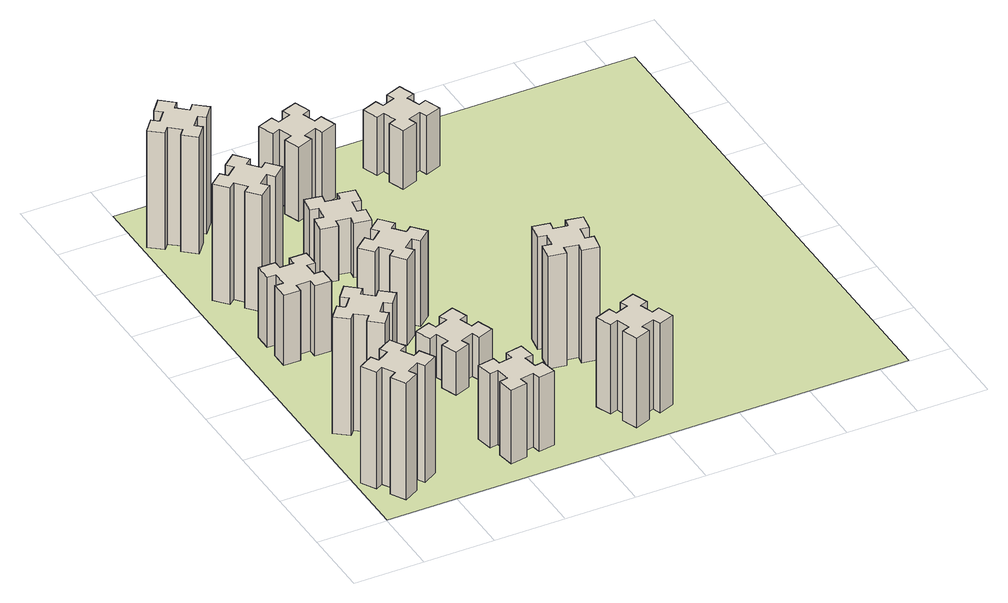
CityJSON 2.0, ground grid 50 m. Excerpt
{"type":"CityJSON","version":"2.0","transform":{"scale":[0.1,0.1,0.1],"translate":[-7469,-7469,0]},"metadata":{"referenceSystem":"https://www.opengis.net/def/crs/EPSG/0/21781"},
"CityObjects":{
"building1":{"type":"Building","attributes":{"class":"1000","function":"1000","usage":"1000","yearOfConstruction":2016,"roofType":"1000","measuredHeight":90,"storeysAboveGround":30,"storeysBelowGround":0},"geometry":[{"type":"Solid","lod":"1","boundaries":[[[[0,1,2,3,4,5,6,7,8,9,10,11,12,13,14,15,16,17,18,19]],[[17,16,20,21]],[[16,15,22,20]],[[15,14,23,22]],[[14,13,24,23]],[[13,12,25,24]],[[12,11,26,25]],[[11,10,27,26]],[[10,9,28,27]],[[9,8,29,28]],[[8,7,30,29]],[[7,6,31,30]],[[6,5,32,31]],[[5,4,33,32]],[[4,3,34,33]],[[3,2,35,34]],[[2,1,36,35]],[[1,0,37,36]],[[0,19,38,37]],[[19,18,39,38]],[[18,17,21,39]],[[24,25,26,27,28,29,30,31,32,33,34,35,36,37,38,39,21,20,22,23]]]]}]},
"building2":{"type":"Building","attributes":{"class":"1000","function":"1000","usage":"1000","yearOfConstruction":2016,"roofType":"1000","measuredHeight":90,"storeysAboveGround":30,"storeysBelowGround":0},"geometry":[{"type":"Solid","lod":"1","boundaries":[[[[40,41,42,43,44,45,46,47,48,49,50,51,52,53,54,55,56,57,58,59]],[[57,56,60,61]],[[56,55,62,60]],[[55,54,63,62]],[[54,53,64,63]],[[53,52,65,64]],[[52,51,66,65]],[[51,50,67,66]],[[50,49,68,67]],[[49,48,69,68]],[[48,47,70,69]],[[47,46,71,70]],[[46,45,72,71]],[[45,44,73,72]],[[44,43,74,73]],[[43,42,75,74]],[[42,41,76,75]],[[41,40,77,76]],[[40,59,78,77]],[[59,58,79,78]],[[58,57,61,79]],[[64,65,66,67,68,69,70,71,72,73,74,75,76,77,78,79,61,60,62,63]]]]}]},
"building3":{"type":"Building","attributes":{"class":"1000","function":"1000","usage":"1000","yearOfConstruction":2016,"roofType":"1000","measuredHeight":54,"storeysAboveGround":30,"storeysBelowGround":0},"geometry":[{"type":"Solid","lod":"1","boundaries":[[[[80,81,82,83,84,85,86,87,88,89,90,91,92,93,94,95,96,97,98,99]],[[97,96,100,101]],[[96,95,102,100]],[[95,94,103,102]],[[94,93,104,103]],[[93,92,105,104]],[[92,91,106,105]],[[91,90,107,106]],[[90,89,108,107]],[[89,88,109,108]],[[88,87,110,109]],[[87,86,111,110]],[[86,85,112,111]],[[85,84,113,112]],[[84,83,114,113]],[[83,82,115,114]],[[82,81,116,115]],[[81,80,117,116]],[[80,99,118,117]],[[99,98,119,118]],[[98,97,101,119]],[[104,105,106,107,108,109,110,111,112,113,114,115,116,117,118,119,101,100,102,103]]]]}]},
"building4":{"type":"Building","attributes":{"class":"1000","function":"1000","usage":"1000","yearOfConstruction":2016,"roofType":"1000","measuredHeight":90,"storeysAboveGround":30,"storeysBelowGround":0},"geometry":[{"type":"Solid","lod":"1","boundaries":[[[[120,121,122,123,124,125,126,127,128,129,130,131,132,133,134,135,136,137,138,139]],[[137,136,140,141]],[[136,135,142,140]],[[135,134,143,142]],[[134,133,144,143]],[[133,132,145,144]],[[132,131,146,145]],[[131,130,147,146]],[[130,129,148,147]],[[129,128,149,148]],[[128,127,150,149]],[[127,126,151,150]],[[126,125,152,151]],[[125,124,153,152]],[[124,123,154,153]],[[123,122,155,154]],[[122,121,156,155]],[[121,120,157,156]],[[120,139,158,157]],[[139,138,159,158]],[[138,137,141,159]],[[144,145,146,147,148,149,150,151,152,153,154,155,156,157,158,159,141,140,142,143]]]]}]},
"building5":{"type":"Building","attributes":{"class":"1000","function":"1000","usage":"1000","yearOfConstruction":2016,"roofType":"1000","measuredHeight":57,"storeysAboveGround":30,"storeysBelowGround":0},"geometry":[{"type":"Solid","lod":"1","boundaries":[[[[160,161,162,163,164,165,166,167,168,169,170,171,172,173,174,175,176,177,178,179]],[[177,176,180,181]],[[176,175,182,180]],[[175,174,183,182]],[[174,173,184,183]],[[173,172,185,184]],[[172,171,186,185]],[[171,170,187,186]],[[170,169,188,187]],[[169,168,189,188]],[[168,167,190,189]],[[167,166,191,190]],[[166,165,192,191]],[[165,164,193,192]],[[164,163,194,193]],[[163,162,195,194]],[[162,161,196,195]],[[161,160,197,196]],[[160,179,198,197]],[[179,178,199,198]],[[178,177,181,199]],[[184,185,186,187,188,189,190,191,192,193,194,195,196,197,198,199,181,180,182,183]]]]}]},
"building6":{"type":"Building","attributes":{"class":"1000","function":"1000","usage":"1000","yearOfConstruction":2016,"roofType":"1000","measuredHeight":90,"storeysAboveGround":30,"storeysBelowGround":0},"geometry":[{"type":"Solid","lod":"1","boundaries":[[[[200,201,202,203,204,205,206,207,208,209,210,211,212,213,214,215,216,217,218,219]],[[217,216,220,221]],[[216,215,222,220]],[[215,214,223,222]],[[214,213,224,223]],[[213,212,225,224]],[[212,211,226,225]],[[211,210,227,226]],[[210,209,228,227]],[[209,208,229,228]],[[208,207,230,229]],[[207,206,231,230]],[[206,205,232,231]],[[205,204,233,232]],[[204,203,234,233]],[[203,202,235,234]],[[202,201,236,235]],[[201,200,237,236]],[[200,219,238,237]],[[219,218,239,238]],[[218,217,221,239]],[[224,225,226,227,228,229,230,231,232,233,234,235,236,237,238,239,221,220,222,223]]]]}]},
"building7":{"type":"Building","attributes":{"class":"1000","function":"1000","usage":"1000","yearOfConstruction":2016,"roofType":"1000","measuredHeight":33,"storeysAboveGround":30,"storeysBelowGround":0},"geometry":[{"type":"Solid","lod":"1","boundaries":[[[[240,241,242,243,244,245,246,247,248,249,250,251,252,253,254,255,256,257,258,259]],[[257,256,260,261]],[[256,255,262,260]],[[255,254,263,262]],[[254,253,264,263]],[[253,252,265,264]],[[252,251,266,265]],[[251,250,267,266]],[[250,249,268,267]],[[249,248,269,268]],[[248,247,270,269]],[[247,246,271,270]],[[246,245,272,271]],[[245,244,273,272]],[[244,243,274,273]],[[243,242,275,274]],[[242,241,276,275]],[[241,240,277,276]],[[240,259,278,277]],[[259,258,279,278]],[[258,257,261,279]],[[264,265,266,267,268,269,270,271,272,273,274,275,276,277,278,279,261,260,262,263]]]]}]},
"building8":{"type":"Building","attributes":{"class":"1000","function":"1000","usage":"1000","yearOfConstruction":2016,"roofType":"1000","measuredHeight":66,"storeysAboveGround":30,"storeysBelowGround":0},"geometry":[{"type":"Solid","lod":"1","boundaries":[[[[280,281,282,283,284,285,286,287,288,289,290,291,292,293,294,295,296,297,298,299]],[[297,296,300,301]],[[296,295,302,300]],[[295,294,303,302]],[[294,293,304,303]],[[293,292,305,304]],[[292,291,306,305]],[[291,290,307,306]],[[290,289,308,307]],[[289,288,309,308]],[[288,287,310,309]],[[287,286,311,310]],[[286,285,312,311]],[[285,284,313,312]],[[284,283,314,313]],[[283,282,315,314]],[[282,281,316,315]],[[281,280,317,316]],[[280,299,318,317]],[[299,298,319,318]],[[298,297,301,319]],[[304,305,306,307,308,309,310,311,312,313,314,315,316,317,318,319,301,300,302,303]]]]}]},
"building9":{"type":"Building","attributes":{"class":"1000","function":"1000","usage":"1000","yearOfConstruction":2016,"roofType":"1000","measuredHeight":42,"storeysAboveGround":30,"storeysBelowGround":0},"geometry":[{"type":"Solid","lod":"1","boundaries":[[[[320,321,322,323,324,325,326,327,328,329,330,331,332,333,334,335,336,337,338,339]],[[337,336,340,341]],[[336,335,342,340]],[[335,334,343,342]],[[334,333,344,343]],[[333,332,345,344]],[[332,331,346,345]],[[331,330,347,346]],[[330,329,348,347]],[[329,328,349,348]],[[328,327,350,349]],[[327,326,351,350]],[[326,325,352,351]],[[325,324,353,352]],[[324,323,354,353]],[[323,322,355,354]],[[322,321,356,355]],[[321,320,357,356]],[[320,339,358,357]],[[339,338,359,358]],[[338,337,341,359]],[[344,345,346,347,348,349,350,351,352,353,354,355,356,357,358,359,341,340,342,343]]]]}]},
"building10":{"type":"Building","attributes":{"class":"1000","function":"1000","usage":"1000","yearOfConstruction":2016,"roofType":"1000","measuredHeight":69,"storeysAboveGround":30,"storeysBelowGround":0},"geometry":[{"type":"Solid","lod":"1","boundaries":[[[[360,361,362,363,364,365,366,367,368,369,370,371,372,373,374,375,376,377,378,379]],[[377,376,380,381]],[[376,375,382,380]],[[375,374,383,382]],[[374,373,384,383]],[[373,372,385,384]],[[372,371,386,385]],[[371,370,387,386]],[[370,369,388,387]],[[369,368,389,388]],[[368,367,390,389]],[[367,366,391,390]],[[366,365,392,391]],[[365,364,393,392]],[[364,363,394,393]],[[363,362,395,394]],[[362,361,396,395]],[[361,360,397,396]],[[360,379,398,397]],[[379,378,399,398]],[[378,377,381,399]],[[384,385,386,387,388,389,390,391,392,393,394,395,396,397,398,399,381,380,382,383]]]]}]},
"building11":{"type":"Building","attributes":{"class":"1000","function":"1000","usage":"1000","yearOfConstruction":2016,"roofType":"1000","measuredHeight":57,"storeysAboveGround":30,"storeysBelowGround":0},"geometry":[{"type":"Solid","lod":"1","boundaries":[[[[400,401,402,403,404,405,406,407,408,409,410,411,412,413,414,415,416,417,418,419]],[[417,416,420,421]],[[416,415,422,420]],[[415,414,423,422]],[[414,413,424,423]],[[413,412,425,424]],[[412,411,426,425]],[[411,410,427,426]],[[410,409,428,427]],[[409,408,429,428]],[[408,407,430,429]],[[407,406,431,430]],[[406,405,432,431]],[[405,404,433,432]],[[404,403,434,433]],[[403,402,435,434]],[[402,401,436,435]],[[401,400,437,436]],[[400,419,438,437]],[[419,418,439,438]],[[418,417,421,439]],[[424,425,426,427,428,429,430,431,432,433,434,435,436,437,438,439,421,420,422,423]]]]}]},
"building12":{"type":"Building","attributes":{"class":"1000","function":"1000","usage":"1000","yearOfConstruction":2016,"roofType":"1000","measuredHeight":87,"storeysAboveGround":30,"storeysBelowGround":0},"geometry":[{"type":"Solid","lod":"1","boundaries":[[[[440,441,442,443,444,445,446,447,448,449,450,451,452,453,454,455,456,457,458,459]],[[457,456,460,461]],[[456,455,462,460]],[[455,454,463,462]],[[454,453,464,463]],[[453,452,465,464]],[[452,451,466,465]],[[451,450,467,466]],[[450,449,468,467]],[[449,448,469,468]],[[448,447,470,469]],[[447,446,471,470]],[[446,445,472,471]],[[445,444,473,472]],[[444,443,474,473]],[[443,442,475,474]],[[442,441,476,475]],[[441,440,477,476]],[[440,459,478,477]],[[459,458,479,478]],[[458,457,461,479]],[[464,465,466,467,468,469,470,471,472,473,474,475,476,477,478,479,461,460,462,463]]]]}]},
"building13":{"type":"Building","attributes":{"class":"1000","function":"1000","usage":"1000","yearOfConstruction":2016,"roofType":"1000","measuredHeight":45,"storeysAboveGround":30,"storeysBelowGround":0},"geometry":[{"type":"Solid","lod":"1","boundaries":[[[[480,481,482,483,484,485,486,487,488,489,490,491,492,493,494,495,496,497,498,499]],[[497,496,500,501]],[[496,495,502,500]],[[495,494,503,502]],[[494,493,504,503]],[[493,492,505,504]],[[492,491,506,505]],[[491,490,507,506]],[[490,489,508,507]],[[489,488,509,508]],[[488,487,510,509]],[[487,486,511,510]],[[486,485,512,511]],[[485,484,513,512]],[[484,483,514,513]],[[483,482,515,514]],[[482,481,516,515]],[[481,480,517,516]],[[480,499,518,517]],[[499,498,519,518]],[[498,497,501,519]],[[504,505,506,507,508,509,510,511,512,513,514,515,516,517,518,519,501,500,502,503]]]]}]},
"landuse1":{"type":"LandUse","attributes":{"name":"plot1","function":"1010"},"geometry":[{"type":"MultiSurface","lod":"1","boundaries":[[[520,521,522,523]]]}]}
},
"vertices":[
[155,364,0],[205,277,0],[153,247,0],[213,143,0],[317,203,0],[287,255,0],[374,305,0],[404,253,0],[508,313,0],[448,417,0],[396,387,0],[346,474,0],[398,504,0],[338,608,0],[234,548,0],[264,496,0],[177,446,0],[147,498,0],[43,438,0],[103,334,0],[177,446,900],[147,498,900],[264,496,900],[234,548,900],[338,608,900],[398,504,900],[346,474,900],[396,387,900],[448,417,900],[508,313,900],[404,253,900],[374,305,900],[287,255,900],[317,203,900],[213,143,900],[153,247,900],[205,277,900],[155,364,900],[103,334,900],[43,438,900],
[484,1067,0],[408,1132,0],[446,1178,0],[354,1255,0],[277,1163,0],[323,1124,0],[259,1048,0],[213,1086,0],[136,994,0],[228,917,0],[266,963,0],[343,899,0],[304,853,0],[396,776,0],[473,868,0],[427,906,0],[492,983,0],[538,944,0],[615,1036,0],[523,1113,0],[492,983,900],[538,944,900],[427,906,900],[473,868,900],[396,776,900],[304,853,900],[343,899,900],[266,963,900],[228,917,900],[136,994,900],[213,1086,900],[259,1048,900],[323,1124,900],[277,1163,900],[354,1255,900],[446,1178,900],[408,1132,900],[484,1067,900],[523,1113,900],[615,1036,900],
[425,2065,0],[325,2065,0],[325,2125,0],[205,2125,0],[205,2005,0],[265,2005,0],[265,1905,0],[205,1905,0],[205,1785,0],[325,1785,0],[325,1845,0],[425,1845,0],[425,1785,0],[545,1785,0],[545,1905,0],[485,1905,0],[485,2005,0],[545,2005,0],[545,2125,0],[425,2125,0],[485,2005,540],[545,2005,540],[485,1905,540],[545,1905,540],[545,1785,540],[425,1785,540],[425,1845,540],[325,1845,540],[325,1785,540],[205,1785,540],[205,1905,540],[265,1905,540],[265,2005,540],[205,2005,540],[205,2125,540],[325,2125,540],[325,2065,540],[425,2065,540],[425,2125,540],[545,2125,540],
[492,2628,0],[427,2704,0],[473,2743,0],[396,2835,0],[304,2758,0],[343,2712,0],[266,2647,0],[228,2693,0],[136,2616,0],[213,2524,0],[259,2563,0],[323,2486,0],[277,2448,0],[354,2356,0],[446,2433,0],[408,2479,0],[484,2543,0],[523,2497,0],[615,2574,0],[538,2666,0],[484,2543,900],[523,2497,900],[408,2479,900],[446,2433,900],[354,2356,900],[277,2448,900],[323,2486,900],[259,2563,900],[213,2524,900],[136,2616,900],[228,2693,900],[266,2647,900],[343,2712,900],[304,2758,900],[396,2835,900],[473,2743,900],[427,2704,900],[492,2628,900],[538,2666,900],[615,2574,900],
[1085,258,0],[1184,276,0],[1194,217,0],[1312,237,0],[1291,356,0],[1232,345,0],[1215,444,0],[1274,454,0],[1253,572,0],[1135,551,0],[1145,492,0],[1047,475,0],[1037,534,0],[918,513,0],[939,395,0],[998,405,0],[1016,307,0],[957,297,0],[977,178,0],[1096,199,0],[1016,307,570],[957,297,570],[998,405,570],[939,395,570],[918,513,570],[1037,534,570],[1047,475,570],[1145,492,570],[1135,551,570],[1253,572,570],[1274,454,570],[1215,444,570],[1232,345,570],[1291,356,570],[1312,237,570],[1194,217,570],[1184,276,570],[1085,258,570],[1096,199,570],[977,178,570],
[384,3387,0],[308,3452,0],[346,3498,0],[254,3575,0],[177,3483,0],[223,3444,0],[159,3368,0],[113,3406,0],[36,3314,0],[128,3237,0],[166,3283,0],[243,3219,0],[204,3173,0],[296,3096,0],[373,3188,0],[327,3226,0],[392,3303,0],[438,3264,0],[515,3356,0],[423,3433,0],[392,3303,900],[438,3264,900],[327,3226,900],[373,3188,900],[296,3096,900],[204,3173,900],[243,3219,900],[166,3283,900],[128,3237,900],[36,3314,900],[113,3406,900],[159,3368,900],[223,3444,900],[177,3483,900],[254,3575,900],[346,3498,900],[308,3452,900],[384,3387,900],[423,3433,900],[515,3356,900],
[1125,1336,0],[1031,1302,0],[1010,1358,0],[897,1317,0],[939,1204,0],[995,1225,0],[1029,1131,0],[973,1110,0],[1014,997,0],[1127,1039,0],[1106,1095,0],[1200,1129,0],[1220,1073,0],[1333,1114,0],[1292,1227,0],[1236,1206,0],[1202,1300,0],[1258,1320,0],[1217,1433,0],[1104,1392,0],[1202,1300,330],[1258,1320,330],[1236,1206,330],[1292,1227,330],[1333,1114,330],[1220,1073,330],[1200,1129,330],[1106,1095,330],[1127,1039,330],[1014,997,330],[973,1110,330],[1029,1131,330],[995,1225,330],[939,1204,330],[897,1317,330],[1010,1358,330],[1031,1302,330],[1125,1336,330],[1104,1392,330],[1217,1433,330],
[983,1972,0],[906,1907,0],[868,1953,0],[776,1876,0],[853,1784,0],[899,1823,0],[963,1746,0],[917,1708,0],[994,1616,0],[1086,1693,0],[1048,1739,0],[1124,1803,0],[1163,1757,0],[1255,1834,0],[1178,1926,0],[1132,1888,0],[1067,1964,0],[1113,2003,0],[1036,2095,0],[944,2018,0],[1067,1964,660],[1113,2003,660],[1132,1888,660],[1178,1926,660],[1255,1834,660],[1163,1757,660],[1124,1803,660],[1048,1739,660],[1086,1693,660],[994,1616,660],[917,1708,660],[963,1746,660],[899,1823,660],[853,1784,660],[776,1876,660],[868,1953,660],[906,1907,660],[983,1972,660],[944,2018,660],[1036,2095,660],
[1115,2527,0],[1132,2625,0],[1191,2615,0],[1212,2733,0],[1094,2754,0],[1084,2695,0],[985,2712,0],[996,2771,0],[877,2792,0],[857,2674,0],[916,2664,0],[898,2565,0],[839,2576,0],[818,2457,0],[937,2437,0],[947,2496,0],[1045,2478,0],[1035,2419,0],[1153,2398,0],[1174,2517,0],[1045,2478,420],[1035,2419,420],[947,2496,420],[937,2437,420],[818,2457,420],[839,2576,420],[898,2565,420],[916,2664,420],[857,2674,420],[877,2792,420],[996,2771,420],[985,2712,420],[1084,2695,420],[1094,2754,420],[1212,2733,420],[1191,2615,420],[1132,2625,420],[1115,2527,420],[1174,2517,420],[1153,2398,420],
[1965,496,0],[1871,462,0],[1850,518,0],[1737,477,0],[1779,364,0],[1835,385,0],[1869,291,0],[1813,270,0],[1854,157,0],[1967,199,0],[1946,255,0],[2040,289,0],[2060,233,0],[2173,274,0],[2132,387,0],[2076,366,0],[2042,460,0],[2098,480,0],[2057,593,0],[1944,552,0],[2042,460,690],[2098,480,690],[2076,366,690],[2132,387,690],[2173,274,690],[2060,233,690],[2040,289,690],[1946,255,690],[1967,199,690],[1854,157,690],[1813,270,690],[1869,291,690],[1835,385,690],[1779,364,690],[1737,477,690],[1850,518,690],[1871,462,690],[1965,496,690],[1944,552,690],[2057,593,690],
[1125,3456,0],[1031,3422,0],[1010,3478,0],[897,3437,0],[939,3324,0],[995,3345,0],[1029,3251,0],[973,3230,0],[1014,3117,0],[1127,3159,0],[1106,3215,0],[1200,3249,0],[1220,3193,0],[1333,3234,0],[1292,3347,0],[1236,3326,0],[1202,3420,0],[1258,3440,0],[1217,3553,0],[1104,3512,0],[1202,3420,570],[1258,3440,570],[1236,3326,570],[1292,3347,570],[1333,3234,570],[1220,3193,570],[1200,3249,570],[1106,3215,570],[1127,3159,570],[1014,3117,570],[973,3230,570],[1029,3251,570],[995,3345,570],[939,3324,570],[897,3437,570],[1010,3478,570],[1031,3422,570],[1125,3456,570],[1104,3512,570],[1217,3553,570],
[1756,1184,0],[1738,1085,0],[1679,1096,0],[1658,977,0],[1777,957,0],[1787,1016,0],[1885,998,0],[1875,939,0],[1993,918,0],[2014,1037,0],[1955,1047,0],[1972,1145,0],[2031,1135,0],[2052,1253,0],[1934,1274,0],[1924,1215,0],[1825,1232,0],[1836,1291,0],[1717,1312,0],[1697,1194,0],[1825,1232,870],[1836,1291,870],[1924,1215,870],[1934,1274,870],[2052,1253,870],[2031,1135,870],[1972,1145,870],[1955,1047,870],[2014,1037,870],[1993,918,870],[1875,939,870],[1885,998,870],[1787,1016,870],[1777,957,870],[1658,977,870],[1679,1096,870],[1738,1085,870],[1756,1184,870],[1697,1194,870],[1717,1312,870],
[1865,3456,0],[1771,3422,0],[1750,3478,0],[1637,3437,0],[1679,3324,0],[1735,3345,0],[1769,3251,0],[1713,3230,0],[1754,3117,0],[1867,3159,0],[1846,3215,0],[1940,3249,0],[1960,3193,0],[2073,3234,0],[2032,3347,0],[1976,3326,0],[1942,3420,0],[1998,3440,0],[1957,3553,0],[1844,3512,0],[1942,3420,450],[1998,3440,450],[1976,3326,450],[2032,3347,450],[2073,3234,450],[1960,3193,450],[1940,3249,450],[1846,3215,450],[1867,3159,450],[1754,3117,450],[1713,3230,450],[1769,3251,450],[1735,3345,450],[1679,3324,450],[1637,3437,450],[1750,3478,450],[1771,3422,450],[1865,3456,450],[1844,3512,450],[1957,3553,450],
[5,3705,0],[3705,3705,0],[3705,5,0],[5,5,0]
]}
